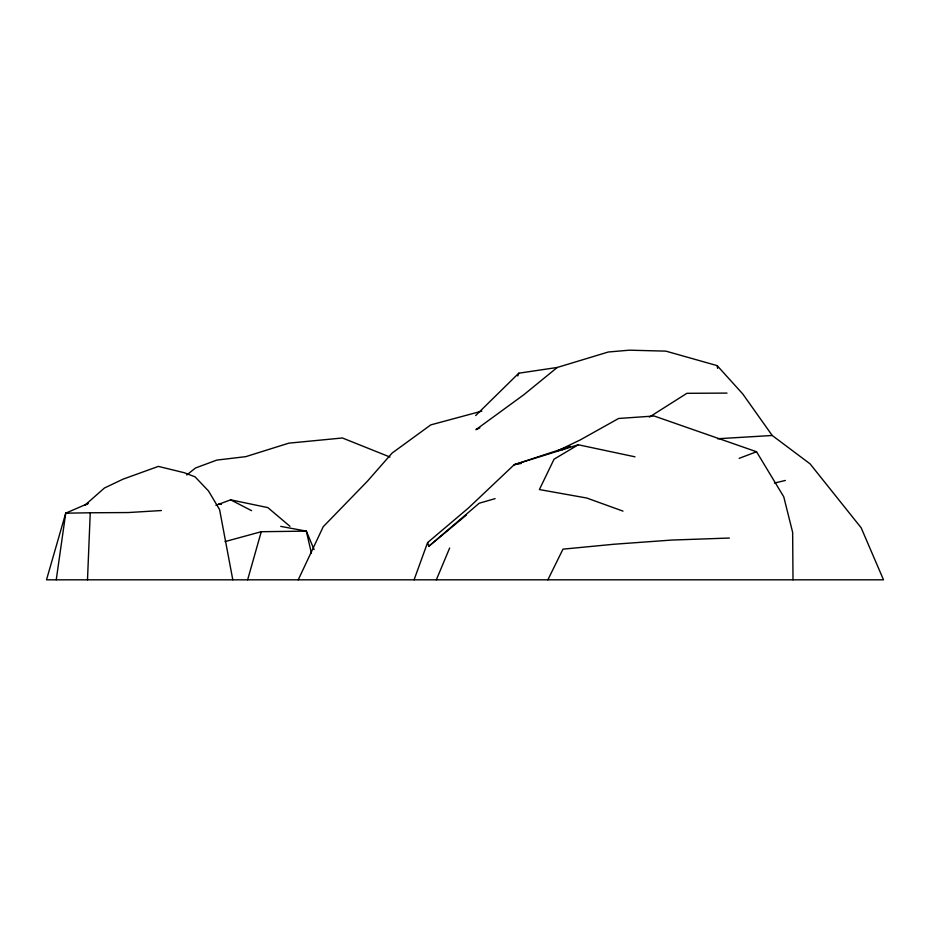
<?xml version="1.0" encoding="UTF-8"?>
<svg xmlns="http://www.w3.org/2000/svg" width="930" height="930" viewBox="0 0 930 930"><rect width="100%" height="100%" fill="white"/><g stroke="black" fill="none" stroke-linecap="round" stroke-linejoin="round"><path stroke-width="1.4" d="M87.501 579.82L90.245 512.779L128.224 512.546L161.425 510.535M56.242 579.82L65.728 513.174L88.152 503.456L84.839 505.292L104.416 488.029L122.969 479.194L158.367 466.395L184.198 472.707L195.033 476.823L208.518 490.994L219.596 509.628L232.802 579.82M247.636 579.82L261.26 531.716L306.319 531.123L314.096 549.549M68.355 512.558L65.728 513.174L46.5 579.82L883.5 579.82L861.18 527.822L810.065 463.849L772.226 435.484L742.745 393.936L717.158 365.63L665.892 351.133L629.378 350.18L608.301 352.005L557.233 367.466L518.777 373.209L475.66 415.559M414.071 579.82L427.591 542.597L468.418 508.024L514.197 464.709L570.195 446.272L562.278 449.853M517.789 375.918L518.777 373.209M436.344 579.82L449.667 547.991M298.239 579.82L323.233 526.717L367.373 481.252L392.111 453.061L430.788 424.882L481.845 411.118M547.875 579.82L562.976 549.153L614.091 544.236L671.774 540.063L729.376 538.04M427.591 542.597L428.788 546.282L479.217 503.223L495.086 498.643M428.788 546.282L466.476 514.976M557.233 367.466L523.916 394.669L475.939 429.672L479.834 427.87M186.779 474.986L195.486 467.988L216.818 460.094L245.811 456.642L288.823 443.157L342.414 437.984L389.972 457.037M649.396 417.07L686.91 393.309L727.004 393.099M634.969 456.816L578.274 444.761L554.059 459.188L539.4 489.564L586.737 498.015L623.007 511.128M556.71 451.294L580.239 439.925L618.624 418.477L654.162 416.012L756.543 451.748L783.758 496.806L792.639 532.32L793.011 579.82M215.946 505.327L230.628 499.829L267.84 507.606L289.986 526.334M739.164 458.351L756.543 451.748M578.274 444.761L514.197 464.709L521.253 463.419M225.025 541.597L261.26 531.716M774.434 483.065L785.385 480.438M772.226 435.484L717.542 438.751M65.728 513.174L90.245 512.779M218.538 504.107L221.387 504.409M280.709 526.38L306.319 531.123L311.457 553.385M230.628 499.829L251.577 510.675M717.158 365.63L717.635 368.361"/></g></svg>
